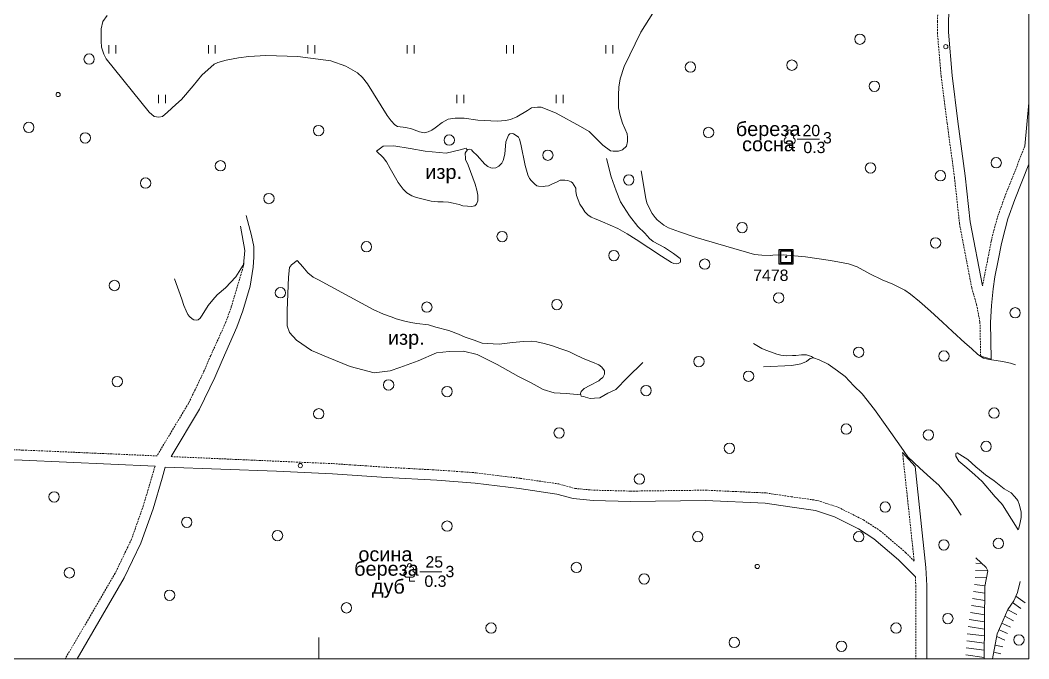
# Model space of a CAD drawing. Extents: x 1000 to 4000, y -5000 to -1000.
# Drawn here: x 3715.9 to 4000, y -4000 to -3820.1 of the extents above; entities that cross this region are included whole.
import ezdxf
from ezdxf.enums import TextEntityAlignment as Align

# ---------------------------------------------------------------- set-up
doc = ezdxf.new("R2010")
doc.units = 0
doc.header["$MEASUREMENT"] = 0
doc.linetypes.add('HIDDENX2', pattern=[0.75, 0.5, -0.25])
doc.layers.get('0').update_dxf_attribs({"linetype": 'CONTINUOUS'})
for name, color, linetype in [('1', 7, 'CONTINUOUS'), ('14', 7, 'CONTINUOUS'), ('17', 7, 'CONTINUOUS'), ('2', 7, 'CONTINUOUS'), ('24', 7, 'CONTINUOUS'), ('36', 7, 'CONTINUOUS'), ('40', 7, 'CONTINUOUS'), ('42', 7, 'CONTINUOUS')]:
    doc.layers.add(name, color=color, linetype=linetype)
doc.styles.add('ARIAL', font='')
doc.styles.get('ARIAL').set_extended_font_data('Arial Cyr')

# ---------------------------------------------------------------- blocks, each defined once
blk = doc.blocks.new('NULLNAME')
at = {"color": 0, "linetype": 'Continuous'}
for points in [[(2, 2), (-2, 2), (-2, 2), (-2, -2), (-2, -2), (2, -2), (2, -2), (2, 2)], [(1.6, 1.6), (-1.6, 1.6), (-1.6, 1.6), (-1.6, -1.6), (-1.6, -1.6), (1.6, -1.6), (1.6, -1.6), (1.6, 1.6)]]:
    blk.add_lwpolyline(points, close=True, dxfattribs=at)
at = {"color": 0}
blk.add_point((0, 0), dxfattribs=at)
blk.add_point((0, 0), dxfattribs=at)

msp = doc.modelspace()

# ---------------------------------------------------------------- linework, layer by layer
at = {"color": 253, "linetype": 'Continuous', "lineweight": 0}
for p, q in [((3932.61, -3856.01), (3932.61, -3854.93)), ((3932.61, -3856.01), (3934.11, -3856.01)), ((3825.52, -3978.12), (3825.52, -3977.04)), ((3825.52, -3978.12), (3827.02, -3978.12))]:
    msp.add_line(p, q, dxfattribs=at)
for points in [[(3740.87, -3829.49), (3740.87, -3827.14)], [(3742.82, -3827.14), (3742.82, -3829.49)], [(3768.87, -3829.49), (3768.87, -3827.14)], [(3770.82, -3827.14), (3770.82, -3829.49)], [(3796.87, -3829.49), (3796.87, -3827.14)], [(3798.82, -3827.14), (3798.82, -3829.49)], [(3824.87, -3829.49), (3824.87, -3827.14)], [(3826.82, -3827.14), (3826.82, -3829.49)], [(3852.87, -3829.49), (3852.87, -3827.14)], [(3854.82, -3827.14), (3854.82, -3829.49)], [(3880.87, -3829.49), (3880.87, -3827.14)], [(3882.82, -3827.14), (3882.82, -3829.49)], [(3754.87, -3843.49), (3754.87, -3841.14)], [(3756.82, -3841.14), (3756.82, -3843.49)], [(3838.87, -3843.49), (3838.87, -3841.14)], [(3840.82, -3841.14), (3840.82, -3843.49)], [(3866.87, -3843.49), (3866.87, -3841.14)], [(3868.82, -3841.14), (3868.82, -3843.49)], [(3931.92, -3854.93), (3933.29, -3854.93)], [(3824.83, -3977.04), (3826.19, -3977.04)]]:
    msp.add_lwpolyline(points, dxfattribs=at)
for centre, radius in [((3952.43, -3825.48), 1.46), ((3976.61, -3827.58), 0.6), ((3735.28, -3831.08), 1.46), ((3904.67, -3833.33), 1.46), ((3933.27, -3832.79), 1.46), ((3956.48, -3838.74), 1.46), ((3726.55, -3841.06), 0.6), ((3718.28, -3850.3), 1.46), ((3799.93, -3851.21), 1.46), ((3734.2, -3853.28), 1.46), ((3836.74, -3853.89), 1.46), ((3909.79, -3851.74), 1.46), ((3864.51, -3858.15), 1.46), ((3772.25, -3861.13), 1.46), ((3955.4, -3861.75), 1.46), ((3990.81, -3860.27), 1.46), ((3887.31, -3865.12), 1.46), ((3975.1, -3863.92), 1.46), ((3751.2, -3866), 1.46), ((3785.93, -3870.36), 1.46), ((3919.24, -3878.54), 1.46), ((3851.63, -3881.07), 1.46), ((3813.41, -3883.94), 1.46), ((3973.75, -3882.87), 1.46), ((3883.11, -3886.42), 1.46), ((3908.71, -3888.83), 1.46), ((3742.4, -3894.85), 1.46), ((3789.16, -3896.88), 1.46), ((3929.53, -3898.33), 1.46), ((3830.43, -3900.94), 1.46), ((3867.05, -3900.23), 1.46), ((3996.14, -3902.54), 1.46), ((3952.08, -3913.64), 1.46), ((3907.06, -3916.28), 1.46), ((3976.1, -3914.72), 1.46), ((3743.21, -3921.91), 1.46), ((3921.05, -3920.4), 1.46), ((3819.65, -3922.87), 1.46), ((3836.11, -3924.74), 1.46), ((3892.18, -3924.46), 1.46), ((3799.96, -3930.99), 1.46), ((3990.21, -3930.79), 1.46), ((3867.68, -3936.38), 1.46), ((3948.58, -3935.29), 1.46), ((3971.72, -3936.95), 1.46), ((3915.66, -3940.7), 1.46), ((3987.97, -3940.16), 1.46), ((3794.78, -3945.57), 0.6), ((3794.78, -3945.57), 0.6), ((3890.29, -3949.36), 1.46), ((3725.4, -3954.39), 1.46), ((3959.54, -3957.26), 1.46), ((3762.79, -3961.53), 1.46), ((3836.11, -3962.63), 1.46), ((3788.35, -3965.31), 1.46), ((3906.75, -3965.6), 1.46), ((3952.08, -3965.6), 1.46), ((3976.07, -3967.93), 1.46), ((3991.42, -3967.48), 1.46), ((3729.71, -3975.78), 1.46), ((3872.54, -3974.27), 1.46), ((3923.49, -3973.99), 0.6), ((3891.64, -3977.51), 1.46), ((3757.94, -3982.1), 1.46), ((3807.78, -3985.64), 1.46), ((3977.19, -3988.68), 1.46), ((3848.52, -3991.32), 1.46), ((3962.61, -3991.32), 1.46), ((3917.01, -3995.38), 1.46), ((3947.23, -3996.46), 1.46), ((3997.23, -3994.68), 1.46)]:
    msp.add_circle(centre, radius, dxfattribs=at)
for centre, radius, start, end in [((3932.17, -3852.67), 0.754, 88.1329, 226.6634), ((3932.61, -3851.56), 0.545, 90, 220.5003), ((3932.61, -3851.56), 0.545, 319.4997, 90), ((3933.05, -3852.67), 0.754, 313.3366, 91.8671), ((3931.93, -3854.05), 0.879, 108.3532, 269.3875), ((3933.29, -3854.05), 0.879, 269.6098, 71.6468), ((3825.08, -3974.78), 0.754, 88.1329, 226.6634), ((3825.52, -3973.67), 0.545, 90, 220.5003), ((3825.52, -3973.67), 0.545, 319.4997, 90), ((3825.95, -3974.78), 0.754, 313.3366, 91.8671), ((3824.84, -3976.16), 0.879, 108.3532, 269.3875), ((3826.2, -3976.16), 0.879, 269.6098, 71.6468)]:
    msp.add_arc(centre, radius, start, end, dxfattribs=at)
at = {"layer": '1', "color": 253, "linetype": 'Continuous', "lineweight": 0}
for p, q in [((4000, -4000), (4000, -3000)), ((3800, -4000), (3800, -3994.02)), ((3000, -4000), (4000, -4000))]:
    msp.add_line(p, q, dxfattribs=at)
at = {"layer": '14', "color": 253, "linetype": 'Continuous', "lineweight": 0}
for p, q in [((3816.22, -3857), (3818.13, -3855.61)), ((3818.13, -3855.61), (3821.15, -3855.48)), ((3821.15, -3855.48), (3825.75, -3856.27)), ((3825.75, -3856.27), (3829.95, -3857.05)), ((3829.95, -3857.05), (3835.86, -3857.58)), ((3835.86, -3857.58), (3839.8, -3856.66)), ((3839.8, -3856.66), (3841.51, -3856.14)), ((3841.51, -3856.14), (3841.76, -3856.8)), ((3791.77, -3889.75), (3791.45, -3892.48)), ((3792.3, -3889.01), (3791.77, -3889.75)), ((3793.88, -3887.83), (3792.3, -3889.01)), ((3791.45, -3892.48), (3791.03, -3901.92)), ((3791.03, -3901.92), (3791.03, -3906.22)), ((3791.03, -3906.22), (3791.77, -3908.11)), ((3791.77, -3908.11), (3793.66, -3910.21)), ((3793.66, -3910.21), (3797.97, -3913.15)), ((3797.97, -3913.15), (3802.59, -3915.14)), ((3802.59, -3915.14), (3808.79, -3917.66)), ((3828.02, -3916.08), (3833.17, -3913.78)), ((3833.17, -3913.78), (3836.74, -3913.46)), ((3836.74, -3913.46), (3840.79, -3913.33)), ((3840.79, -3913.33), (3844.58, -3914.28)), ((3844.58, -3914.28), (3850.25, -3917.11)), ((3808.79, -3917.66), (3815.62, -3919.44)), ((3820.04, -3918.92), (3822.77, -3917.97)), ((3822.77, -3917.97), (3828.02, -3916.08)), ((3850.25, -3917.11), (3856.24, -3920.47)), ((3815.62, -3919.44), (3820.04, -3918.92)), ((3856.24, -3920.47), (3859.81, -3922.26)), ((3859.81, -3922.26), (3863.18, -3924.14)), ((3863.18, -3924.14), (3866.33, -3925.09)), ((3866.33, -3925.09), (3869.69, -3925.3)), ((3869.69, -3925.3), (3873.81, -3925.64))]:
    msp.add_line(p, q, dxfattribs=at)
at = {"layer": '2', "color": 253, "linetype": 'Continuous', "lineweight": 0}
msp.add_circle((3931.61, -3886.78), 0.2, dxfattribs=at)
at = {"layer": '24', "color": 253, "linetype": 'HIDDENX2', "lineweight": 0}
for p, q in [((3974.64, -3812.59), (3974.25, -3820.37)), ((3974.25, -3820.37), (3974.25, -3823.67)), ((3974.25, -3823.67), (3975.3, -3835.99)), ((3975.3, -3835.99), (3976.99, -3849.09)), ((3976.99, -3849.09), (3979.05, -3864.37)), ((3998.88, -3855.58), (3993.31, -3869.64)), ((3979.05, -3864.37), (3980.47, -3877.34)), ((3993.31, -3869.64), (3991.3, -3875.19)), ((3991.3, -3875.19), (3990.46, -3878.21)), ((3980.47, -3877.34), (3983.91, -3895.52)), ((3990.46, -3878.21), (3989.4, -3882.36)), ((3989.4, -3882.36), (3988.47, -3887.28)), ((3776.86, -3895.73), (3778.68, -3889.62)), ((3778.68, -3889.62), (3778.74, -3889.04)), ((3988.47, -3887.28), (3986.94, -3894.94)), ((3983.91, -3895.52), (3985.29, -3900.2)), ((3775.33, -3900.89), (3776.86, -3895.73)), ((3773.73, -3905.34), (3775.33, -3900.89)), ((3985.29, -3900.2), (3986.23, -3905.15)), ((3769.52, -3914.61), (3773.73, -3905.34)), ((3986.23, -3905.15), (3986.44, -3914.8)), ((3769.52, -3914.61), (3767.49, -3919.32)), ((3767.49, -3919.32), (3763.3, -3928)), ((3763.3, -3928), (3754.37, -3942.84)), ((3689.85, -3940.4), (3716.5, -3941.2)), ((3716.5, -3941.2), (3754.37, -3942.84)), ((3758.38, -3943.04), (3803.99, -3945.03)), ((3964.43, -3941.92), (3967.71, -3972.46)), ((3753.86, -3945.72), (3750.55, -3956.88)), ((3803.99, -3945.03), (3819.21, -3946.06)), ((3819.21, -3946.06), (3833.4, -3946.83)), ((3833.4, -3946.83), (3844.32, -3947.61)), ((3844.32, -3947.61), (3856.81, -3949.17)), ((3856.81, -3949.17), (3867.59, -3950.75)), ((3867.59, -3950.75), (3872.15, -3952.02)), ((3872.15, -3952.02), (3877.47, -3952.5)), ((3877.47, -3952.5), (3887.81, -3952.76)), ((3887.81, -3952.76), (3908.98, -3952.5)), ((3908.98, -3952.5), (3925.97, -3953.29)), ((3925.97, -3953.29), (3933.07, -3954.34)), ((3933.07, -3954.34), (3940.54, -3955.41)), ((3750.55, -3956.88), (3747.22, -3966.32)), ((3940.54, -3955.41), (3946.39, -3957.36)), ((3946.39, -3957.36), (3953.42, -3960.88)), ((3953.42, -3960.88), (3958.1, -3963.91)), ((3747.22, -3966.32), (3742.63, -3975.88)), ((3958.1, -3963.91), (3965.29, -3970.04)), ((3965.29, -3970.04), (3967.71, -3972.46)), ((3742.63, -3975.88), (3728.54, -4000)), ((3968.04, -3976.88), (3968.16, -3979.45)), ((3968.16, -3979.45), (3968.16, -4000))]:
    msp.add_line(p, q, dxfattribs=at)
at = {"layer": '24', "color": 253, "linetype": 'Continuous', "lineweight": 0}
for p, q in [((3977.72, -3812.7), (3977.33, -3820.44)), ((3977.33, -3820.44), (3977.33, -3823.54)), ((3977.33, -3823.54), (3978.36, -3835.66)), ((3978.36, -3835.66), (3980.04, -3848.69)), ((3998.88, -3855.58), (4000, -3843.39)), ((3980.04, -3848.69), (3982.1, -3863.99)), ((4000, -3860.69), (3996.05, -3870.67)), ((3982.1, -3863.99), (3983.52, -3876.89)), ((3996.05, -3870.67), (3994.09, -3876.08)), ((3781.01, -3880.8), (3779.56, -3875.17)), ((3779.13, -3884.98), (3777.9, -3878.16)), ((3983.52, -3876.89), (3986.94, -3894.94)), ((3994.09, -3876.08), (3993.29, -3878.96)), ((3781.66, -3883.9), (3781.01, -3880.8)), ((3993.29, -3878.96), (3992.26, -3883)), ((3781.66, -3886.86), (3781.66, -3883.9)), ((3992.26, -3883), (3991.34, -3887.83)), ((3778.74, -3889.04), (3779.13, -3884.98)), ((3781.53, -3889.7), (3781.66, -3886.86)), ((3780.63, -3894.99), (3781.53, -3889.7)), ((3991.34, -3887.83), (3990.42, -3892.44)), ((3990.42, -3892.44), (3989.96, -3895.78)), ((3778.57, -3901.95), (3780.63, -3894.99)), ((3989.96, -3895.78), (3989.5, -3900.51)), ((3989.5, -3900.51), (3989.16, -3905.23)), ((3776.89, -3906.6), (3778.57, -3901.95)), ((3772.76, -3916.01), (3776.89, -3906.6)), ((3989.16, -3905.23), (3989.39, -3915.64)), ((3989.39, -3915.64), (3986.44, -3914.8)), ((3772.76, -3916.01), (3770.7, -3920.79)), ((3770.7, -3920.79), (3766.41, -3929.68)), ((3766.41, -3929.68), (3758.38, -3943.04)), ((3689.76, -3943.29), (3716.39, -3944.09)), ((3964.43, -3941.92), (3967.97, -3945.79)), ((3716.39, -3944.09), (3753.86, -3945.72)), ((3756.66, -3946.04), (3755.86, -3949.13)), ((3756.66, -3946.04), (3788.1, -3947.14)), ((3967.97, -3945.79), (3971.03, -3974.31)), ((3755.86, -3949.13), (3753.3, -3957.77)), ((3788.1, -3947.14), (3803.82, -3947.91)), ((3803.82, -3947.91), (3819.03, -3948.94)), ((3819.03, -3948.94), (3833.21, -3949.72)), ((3833.21, -3949.72), (3844.04, -3950.49)), ((3844.04, -3950.49), (3856.42, -3952.04)), ((3856.42, -3952.04), (3866.99, -3953.59)), ((3866.99, -3953.59), (3871.63, -3954.88)), ((3871.63, -3954.88), (3877.3, -3955.39)), ((3753.3, -3957.77), (3749.89, -3967.43)), ((3877.3, -3955.39), (3887.79, -3955.65)), ((3887.79, -3955.65), (3908.93, -3955.39)), ((3908.93, -3955.39), (3925.69, -3956.17)), ((3925.69, -3956.17), (3932.65, -3957.2)), ((3932.65, -3957.2), (3939.87, -3958.23)), ((3939.87, -3958.23), (3945.28, -3960.04)), ((3945.28, -3960.04), (3951.99, -3963.39)), ((3951.99, -3963.39), (3956.37, -3966.23)), ((3956.37, -3966.23), (3963.33, -3972.16)), ((3749.89, -3967.43), (3745.18, -3977.23)), ((3963.33, -3972.16), (3968.04, -3976.88)), ((3971.03, -3974.31), (3971.26, -3979.38)), ((3745.18, -3977.23), (3731.89, -4000)), ((3971.26, -3979.38), (3971.26, -4000))]:
    msp.add_line(p, q, dxfattribs=at)
at = {"layer": '36', "color": 253, "linetype": 'Continuous', "lineweight": 0}
for p, q in [((3853.02, -3853.41), (3853.43, -3852.48)), ((3853.43, -3852.48), (3853.83, -3852.14)), ((3853.83, -3852.14), (3854.47, -3852.02)), ((3854.47, -3852.02), (3854.81, -3852.14)), ((3854.81, -3852.14), (3855.61, -3852.57)), ((3855.61, -3852.57), (3856.24, -3853.03)), ((3852.39, -3857.87), (3852.67, -3854.34)), ((3852.67, -3854.34), (3853.02, -3853.41)), ((3856.24, -3853.03), (3856.53, -3853.61)), ((3856.53, -3853.61), (3856.94, -3855.06)), ((3856.94, -3855.06), (3858.15, -3861.03)), ((3816.22, -3857), (3818.13, -3858.8)), ((3841.18, -3858.04), (3841.24, -3857.58)), ((3841.29, -3858.57), (3841.18, -3858.04)), ((3841.24, -3857.58), (3841.53, -3857.06)), ((3841.35, -3859.32), (3841.29, -3858.57)), ((3841.53, -3857.06), (3841.99, -3856.54)), ((3841.99, -3856.54), (3842.33, -3856.48)), ((3842.33, -3856.48), (3842.97, -3856.65)), ((3842.97, -3856.65), (3843.37, -3857.06)), ((3843.37, -3857.06), (3844.59, -3858.22)), ((3844.59, -3858.22), (3846.72, -3860.65)), ((3851.92, -3859.61), (3852.39, -3857.87)), ((3818.13, -3858.8), (3819.05, -3860.01)), ((3819.05, -3860.01), (3820.09, -3861.87)), ((3842.05, -3861), (3841.35, -3859.32)), ((3844.07, -3866.32), (3842.05, -3861)), ((3846.72, -3860.65), (3847.59, -3861.29)), ((3847.59, -3861.29), (3848.4, -3861.69)), ((3849.84, -3861.69), (3850.71, -3861.23)), ((3850.71, -3861.23), (3851.58, -3860.36)), ((3851.58, -3860.36), (3851.92, -3859.61)), ((3858.15, -3861.03), (3858.84, -3863.7)), ((3882.37, -3864.28), (3880.99, -3859.12)), ((3820.09, -3861.87), (3822.34, -3865.8)), ((3848.4, -3861.69), (3848.92, -3861.81)), ((3848.92, -3861.81), (3849.84, -3861.69)), ((3858.84, -3863.7), (3859.36, -3864.74)), ((3883.76, -3868.2), (3882.37, -3864.28)), ((3890.81, -3862.54), (3892.14, -3870.3)), ((3822.34, -3865.8), (3823.73, -3867.72)), ((3844.53, -3868), (3844.07, -3866.32)), ((3859.36, -3864.74), (3859.94, -3865.38)), ((3859.94, -3865.38), (3860.81, -3866.3)), ((3860.81, -3866.3), (3861.44, -3866.77)), ((3861.44, -3866.77), (3861.91, -3866.88)), ((3861.91, -3866.88), (3863.29, -3866.94)), ((3863.29, -3866.94), (3863.75, -3866.88)), ((3863.75, -3866.88), (3864.68, -3866.77)), ((3864.68, -3866.77), (3865.43, -3866.36)), ((3865.43, -3866.36), (3866.47, -3865.96)), ((3866.47, -3865.96), (3867.16, -3865.61)), ((3867.16, -3865.61), (3867.97, -3865.2)), ((3867.97, -3865.2), (3868.66, -3865.14)), ((3868.66, -3865.14), (3869.3, -3865.14)), ((3869.3, -3865.14), (3870.17, -3865.26)), ((3870.17, -3865.26), (3871.03, -3865.61)), ((3871.03, -3865.61), (3871.44, -3865.96)), ((3871.44, -3865.96), (3871.9, -3866.71)), ((3871.9, -3866.71), (3872.36, -3867.46)), ((3823.73, -3867.72), (3824.77, -3868.76)), ((3824.77, -3868.76), (3826.16, -3869.57)), ((3826.16, -3869.57), (3827.49, -3870.03)), ((3827.49, -3870.03), (3831.65, -3871.07)), ((3844.76, -3869.39), (3844.53, -3868)), ((3844.76, -3870.26), (3844.76, -3869.39)), ((3872.36, -3867.46), (3872.36, -3868.27)), ((3872.36, -3868.27), (3872.58, -3869.48)), ((3872.58, -3869.48), (3873.51, -3871.91)), ((3884.97, -3871.33), (3883.76, -3868.2)), ((3831.65, -3871.07), (3833.49, -3871.3)), ((3833.49, -3871.3), (3835.05, -3871.3)), ((3835.05, -3871.3), (3836.56, -3871.36)), ((3836.56, -3871.36), (3837.83, -3871.65)), ((3837.83, -3871.65), (3839.5, -3872.06)), ((3839.5, -3872.06), (3840.54, -3872.41)), ((3840.54, -3872.41), (3841.87, -3872.52)), ((3841.87, -3872.52), (3843.03, -3872.64)), ((3843.03, -3872.64), (3843.89, -3872.41)), ((3843.89, -3872.41), (3844.41, -3871.94)), ((3844.41, -3871.94), (3844.82, -3870.96)), ((3844.82, -3870.96), (3844.76, -3870.26)), ((3873.51, -3871.91), (3874.32, -3873.19)), ((3885.84, -3872.6), (3884.97, -3871.33)), ((3887.51, -3875.21), (3885.84, -3872.6)), ((3892.14, -3870.3), (3892.42, -3871.58)), ((3892.42, -3871.58), (3893.12, -3873.14)), ((3874.32, -3873.19), (3874.95, -3874.11)), ((3874.95, -3874.11), (3875.76, -3874.93)), ((3875.76, -3874.93), (3876.74, -3875.56)), ((3876.74, -3875.56), (3877.61, -3875.97)), ((3889.88, -3878.22), (3887.51, -3875.21)), ((3893.12, -3873.14), (3893.93, -3874.53)), ((3893.93, -3874.53), (3894.74, -3875.69)), ((3894.74, -3875.69), (3895.31, -3876.33)), ((3877.61, -3875.97), (3879.86, -3876.95)), ((3879.86, -3876.95), (3884.19, -3878.75)), ((3891.84, -3880.12), (3889.88, -3878.22)), ((3895.31, -3876.33), (3897.16, -3877.89)), ((3897.16, -3877.89), (3898.49, -3878.59)), ((3884.19, -3878.75), (3886.87, -3880.29)), ((3886.87, -3880.29), (3889.35, -3881.91)), ((3893.11, -3881.57), (3891.84, -3880.12)), ((3898.49, -3878.59), (3901.55, -3879.75)), ((3901.55, -3879.75), (3906.27, -3881.29)), ((3906.27, -3881.29), (3916.9, -3884.42)), ((3889.35, -3881.91), (3896.51, -3886.55)), ((3894.15, -3882.43), (3893.11, -3881.57)), ((3897.38, -3884.11), (3894.15, -3882.43)), ((3894.15, -3882.43), (3894.15, -3882.43)), ((3899.87, -3885.8), (3897.38, -3884.11)), ((3896.51, -3886.55), (3899.35, -3888.34)), ((3901.02, -3886.72), (3899.87, -3885.8)), ((3901.77, -3887.24), (3901.02, -3886.72)), ((3916.9, -3884.42), (3921.12, -3885.64)), ((3921.12, -3885.64), (3922.68, -3886.1)), ((3922.68, -3886.1), (3924.82, -3886.28)), ((3924.82, -3886.28), (3927.13, -3886.39)), ((3927.13, -3886.39), (3927.84, -3886.33)), ((3927.84, -3886.33), (3930.78, -3886.22)), ((3930.78, -3886.22), (3937.09, -3886.76)), ((3937.09, -3886.76), (3944.15, -3887.85)), ((3778.96, -3888.69), (3776.63, -3892.37)), ((3795.49, -3889.57), (3793.88, -3887.83)), ((3796.88, -3891.3), (3795.49, -3889.57)), ((3899.35, -3888.34), (3900.04, -3888.69)), ((3900.04, -3888.69), (3900.85, -3888.75)), ((3900.85, -3888.75), (3901.25, -3888.69)), ((3901.25, -3888.69), (3901.77, -3888.34)), ((3901.89, -3887.59), (3901.77, -3887.24)), ((3901.77, -3888.34), (3901.89, -3888.05)), ((3901.89, -3888.05), (3901.89, -3887.59)), ((3944.15, -3887.85), (3949.16, -3888.72)), ((3949.16, -3888.72), (3951.64, -3889.57)), ((3951.64, -3889.57), (3955.17, -3891.6)), ((3776.63, -3892.37), (3773.74, -3895.49)), ((3798.38, -3892.46), (3796.88, -3891.3)), ((3799.88, -3893.27), (3798.38, -3892.46)), ((3955.17, -3891.6), (3958.64, -3893.22)), ((3761.39, -3898.73), (3759.32, -3892.95)), ((3773.74, -3895.49), (3771.32, -3897.46)), ((3815.34, -3901.6), (3799.88, -3893.27)), ((3958.64, -3893.22), (3961.67, -3894.48)), ((3961.67, -3894.48), (3965.08, -3896.16)), ((3771.32, -3897.46), (3770.16, -3898.84)), ((3965.08, -3896.16), (3966.64, -3897.32)), ((3966.64, -3897.32), (3969.24, -3899.4)), ((3761.97, -3900.47), (3761.39, -3898.73)), ((3762.66, -3901.97), (3761.97, -3900.47)), ((3768.78, -3900.47), (3767.16, -3903.24)), ((3770.16, -3898.84), (3768.78, -3900.47)), ((3969.24, -3899.4), (3972.3, -3902.07)), ((3763.13, -3903.01), (3762.66, -3901.97)), ((3763.59, -3903.59), (3763.13, -3903.01)), ((3764.28, -3904.28), (3763.59, -3903.59)), ((3766.59, -3904.05), (3766.01, -3904.51)), ((3767.16, -3903.24), (3766.59, -3904.05)), ((3818.22, -3902.88), (3815.34, -3901.6)), ((3820.65, -3903.8), (3818.22, -3902.88)), ((3821.8, -3904.27), (3820.65, -3903.8)), ((3972.3, -3902.07), (3975.65, -3905.14)), ((3764.74, -3904.51), (3764.28, -3904.28)), ((3765.55, -3904.63), (3764.74, -3904.51)), ((3766.01, -3904.51), (3765.55, -3904.63)), ((3823.88, -3904.84), (3821.8, -3904.27)), ((3825.95, -3905.31), (3823.88, -3904.84)), ((3827.57, -3905.54), (3825.95, -3905.31)), ((3830.92, -3905.89), (3827.57, -3905.54)), ((3832.99, -3906.58), (3830.92, -3905.89)), ((3836.57, -3907.51), (3832.99, -3906.58)), ((3975.65, -3905.14), (3978.47, -3907.84)), ((3839.34, -3908.55), (3836.57, -3907.51)), ((3841.19, -3909.36), (3839.34, -3908.55)), ((3843.72, -3910.28), (3841.19, -3909.36)), ((3978.47, -3907.84), (3981.99, -3910.97)), ((3846.03, -3911.09), (3843.72, -3910.28)), ((3847.42, -3911.21), (3846.03, -3911.09)), ((3850.76, -3911.33), (3847.42, -3911.21)), ((3854.57, -3910.86), (3850.76, -3911.33)), ((3857.69, -3910.63), (3854.57, -3910.86)), ((3859.76, -3910.52), (3857.69, -3910.63)), ((3861.38, -3910.75), (3859.76, -3910.52)), ((3863.46, -3911.21), (3861.38, -3910.75)), ((3865.53, -3911.79), (3863.46, -3911.21)), ((3868.19, -3912.72), (3865.53, -3911.79)), ((3924.83, -3912.6), (3922.41, -3911.15)), ((3925.87, -3913.06), (3924.83, -3912.6)), ((3981.99, -3910.97), (3983.89, -3912.59)), ((3983.89, -3912.59), (3985.68, -3914.32)), ((3870.38, -3913.41), (3868.19, -3912.72)), ((3872.69, -3914.57), (3870.38, -3913.41)), ((3874.88, -3915.61), (3872.69, -3914.57)), ((3927.2, -3913.52), (3925.87, -3913.06)), ((3928.99, -3914.22), (3927.2, -3913.52)), ((3930.14, -3914.45), (3928.99, -3914.22)), ((3931.87, -3914.68), (3930.14, -3914.45)), ((3933.43, -3914.57), (3931.87, -3914.68)), ((3934.41, -3914.57), (3933.43, -3914.57)), ((3935.97, -3914.34), (3934.41, -3914.57)), ((3937.35, -3914.34), (3935.97, -3914.34)), ((3938.74, -3914.86), (3937.35, -3914.34)), ((3937.35, -3916.24), (3938.39, -3915.44)), ((3938.39, -3915.44), (3939.3, -3915.19)), ((3939.3, -3915.19), (3938.74, -3914.86)), ((3940.91, -3915.77), (3939.3, -3915.19)), ((3985.68, -3914.32), (3987.23, -3915.31)), ((3987.23, -3915.31), (3988.07, -3915.55)), ((3877.07, -3916.42), (3874.88, -3915.61)), ((3878.89, -3917.19), (3877.07, -3916.42)), ((3879.69, -3917.89), (3878.89, -3917.19)), ((3880.5, -3918.93), (3879.69, -3917.89)), ((3891.23, -3916.5), (3886.96, -3920.78)), ((3925.24, -3917.75), (3933.2, -3917.41)), ((3933.2, -3917.41), (3935.74, -3916.94)), ((3935.74, -3916.94), (3937.35, -3916.24)), ((3943.45, -3917.05), (3940.91, -3915.77)), ((3946.11, -3918.9), (3943.45, -3917.05)), ((3988.07, -3915.55), (3988.83, -3915.66)), ((3988.83, -3915.66), (3990.14, -3915.88)), ((3990.14, -3915.88), (3991.98, -3916.13)), ((3991.98, -3916.13), (3993.49, -3916.42)), ((3993.49, -3916.42), (3994.87, -3916.77)), ((3994.87, -3916.77), (3996.2, -3917.17)), ((3879.35, -3921.24), (3880.04, -3920.78)), ((3880.04, -3920.78), (3880.5, -3919.85)), ((3880.5, -3919.85), (3880.5, -3918.93)), ((3886.96, -3920.78), (3883.62, -3924.14)), ((3948.3, -3920.52), (3946.11, -3918.9)), ((3950.73, -3923.07), (3948.3, -3920.52)), ((3874.39, -3924.25), (3874.73, -3923.9)), ((3874.73, -3923.9), (3876.35, -3922.98)), ((3876.35, -3922.98), (3878.89, -3921.7)), ((3878.89, -3921.7), (3879.35, -3921.24)), ((3953.03, -3925.38), (3950.73, -3923.07)), ((3873.69, -3925.29), (3873.92, -3924.71)), ((3873.92, -3925.99), (3873.69, -3925.29)), ((3873.92, -3924.71), (3874.39, -3924.25)), ((3874.62, -3926.1), (3873.92, -3925.99)), ((3875.08, -3926.34), (3874.62, -3926.1)), ((3876.46, -3926.68), (3875.08, -3926.34)), ((3877.62, -3926.57), (3876.46, -3926.68)), ((3879.12, -3926.45), (3877.62, -3926.57)), ((3881.43, -3925.18), (3879.12, -3926.45)), ((3883.62, -3924.14), (3881.43, -3925.18)), ((3956.5, -3929.78), (3953.03, -3925.38)), ((3959.96, -3934.64), (3956.5, -3929.78)), ((3964, -3940.43), (3959.96, -3934.64)), ((3965.96, -3943.09), (3964, -3940.43)), ((3969.31, -3946.34), (3965.96, -3943.09)), ((3979.8, -3942.02), (3979.45, -3942.14)), ((3979.45, -3942.14), (3979.45, -3942.95)), ((3979.45, -3942.95), (3980.26, -3944.34)), ((3982.8, -3943.88), (3979.8, -3942.02)), ((3985.11, -3945.96), (3982.8, -3943.88)), ((3972.31, -3949), (3969.31, -3946.34)), ((3980.26, -3944.34), (3982.57, -3946.19)), ((3982.57, -3946.19), (3984.76, -3948.16)), ((3986.09, -3946.78), (3985.11, -3945.96)), ((3974.62, -3951.08), (3972.31, -3949)), ((3984.76, -3948.16), (3986.84, -3950.01)), ((3987.76, -3948.16), (3986.09, -3946.78)), ((3990.19, -3949.9), (3987.76, -3948.16)), ((3976.46, -3953.28), (3974.62, -3951.08)), ((3986.84, -3950.01), (3990.53, -3954.41)), ((3993.07, -3952.1), (3990.19, -3949.9)), ((3995.03, -3953.26), (3993.07, -3952.1)), ((3978.08, -3955.25), (3976.46, -3953.28)), ((3980.96, -3959.53), (3978.08, -3955.25)), ((3990.53, -3954.41), (3992.21, -3956.19)), ((3996.07, -3954.41), (3995.03, -3953.26)), ((3996.88, -3955.45), (3996.07, -3954.41)), ((3992.21, -3956.19), (3992.61, -3956.61)), ((3992.61, -3956.61), (3995.15, -3960.66)), ((3997.34, -3956.73), (3996.88, -3955.45)), ((3997.8, -3958.7), (3997.34, -3956.73)), ((3995.15, -3960.66), (3996.76, -3963.21)), ((3997.46, -3962.05), (3997.8, -3960.2)), ((3997.8, -3960.2), (3997.8, -3958.7)), ((3996.76, -3963.21), (3997, -3963.67)), ((3997, -3963.67), (3997.11, -3963.44)), ((3997.11, -3963.44), (3997.46, -3962.05)), ((3985.11, -3971.52), (3988, -3974.3)), ((3988.46, -3975.22), (3984.97, -3975.08)), ((3986.81, -3973.15), (3985.05, -3973.08)), ((3988, -3974.3), (3988.46, -3975.22)), ((3988.09, -3977.21), (3984.89, -3977.08)), ((3988.46, -3975.22), (3987.65, -3979.62)), ((3987.68, -3979.46), (3984.65, -3979.06)), ((3987.65, -3979.62), (3987.43, -4000)), ((3996.77, -3981.35), (3997.58, -3978.23)), ((3987.61, -3983.55), (3984.13, -3983.03)), ((3987.63, -3981.47), (3984.39, -3981.05)), ((3994.11, -3986.1), (3995.73, -3983.67)), ((3995.73, -3983.67), (3996.77, -3981.35)), ((3996.34, -3982.31), (3998.94, -3984.24)), ((3987.59, -3985.57), (3983.83, -3985.01)), ((3992.15, -3990.61), (3994.11, -3986.1)), ((3994.08, -3986.18), (3996.64, -3987.5)), ((3995.43, -3984.12), (3997.75, -3985.85)), ((3987.55, -3989.61), (3983.24, -3988.96)), ((3987.57, -3987.59), (3983.54, -3986.99)), ((3993.28, -3988.02), (3995.72, -3989.28)), ((3987.52, -3991.62), (3982.95, -3990.94)), ((3991.11, -3992.92), (3992.15, -3990.61)), ((3991.61, -3991.82), (3994.02, -3992.89)), ((3992.42, -3989.99), (3994.83, -3991.07)), ((3987.48, -3995.56), (3982.52, -3994.92)), ((3987.5, -3993.54), (3982.67, -3992.92)), ((3989.79, -4000), (3991.11, -3992.92)), ((3990.96, -3993.72), (3993.2, -3994.72)), ((3987.46, -3997.57), (3982.36, -3996.92)), ((3990.51, -3996.13), (3992.66, -3996.64)), ((3987.44, -3999.59), (3982.21, -3998.91)), ((3990.14, -3998.1), (3992.16, -3998.58))]:
    msp.add_line(p, q, dxfattribs=at)
at = {"layer": '40', "color": 253, "linetype": 'Continuous', "lineweight": 0}
for p, q in [((3739.17, -3820.51), (3740.33, -3818.84)), ((3895.2, -3816.39), (3890.69, -3823.48)), ((3738.66, -3822.58), (3739.17, -3820.51)), ((3738.66, -3826.06), (3738.66, -3822.58)), ((3890.69, -3823.48), (3886.05, -3833.16)), ((3738.78, -3827.74), (3738.66, -3826.06)), ((3739.43, -3829.68), (3738.78, -3827.74)), ((3740.07, -3830.97), (3739.43, -3829.68)), ((3785.08, -3830.06), (3780.31, -3830.32)), ((3794.07, -3830.32), (3785.08, -3830.06)), ((3752.2, -3846.06), (3740.07, -3830.97)), ((3770.51, -3832.51), (3767.03, -3835.61)), ((3771.54, -3832), (3770.51, -3832.51)), ((3773.86, -3831.35), (3771.54, -3832)), ((3777.34, -3830.71), (3773.86, -3831.35)), ((3780.31, -3830.32), (3777.34, -3830.71)), ((3803.36, -3831.61), (3794.07, -3830.32)), ((3807.61, -3833.03), (3803.36, -3831.61)), ((3810.84, -3834.97), (3807.61, -3833.03)), ((3767.03, -3835.61), (3764.58, -3838.58)), ((3812.26, -3836.26), (3810.84, -3834.97)), ((3886.05, -3833.16), (3884.89, -3836.64)), ((3764.58, -3838.58), (3761.35, -3842.45)), ((3813.67, -3838.06), (3812.26, -3836.26)), ((3819.22, -3846.97), (3813.67, -3838.06)), ((3884.89, -3836.64), (3884.5, -3838.97)), ((3884.5, -3838.97), (3884.37, -3841.16)), ((3884.37, -3841.16), (3884.37, -3844.77)), ((3759.68, -3843.87), (3757.36, -3846.06)), ((3761.35, -3842.45), (3759.68, -3843.87)), ((3753.61, -3847.22), (3752.2, -3846.06)), ((3754.91, -3847.48), (3753.61, -3847.22)), ((3755.94, -3847.22), (3754.91, -3847.48)), ((3757.36, -3846.06), (3755.94, -3847.22)), ((3820.38, -3848.51), (3819.22, -3846.97)), ((3858.74, -3845.56), (3855.78, -3847.36)), ((3859.91, -3844.78), (3858.74, -3845.56)), ((3861.58, -3844.66), (3859.91, -3844.78)), ((3862.61, -3844.66), (3861.58, -3844.66)), ((3864.29, -3845.3), (3862.61, -3844.66)), ((3866.87, -3846.33), (3864.29, -3845.3)), ((3873.7, -3850.07), (3866.87, -3846.33)), ((3884.37, -3844.77), (3884.89, -3846.97)), ((3884.89, -3846.97), (3885.53, -3849.16)), ((3821.41, -3849.55), (3820.38, -3848.51)), ((3822.18, -3850.06), (3821.41, -3849.55)), ((3824.51, -3850.32), (3822.18, -3850.06)), ((3834.76, -3848.91), (3832.76, -3850.45)), ((3836.43, -3848.01), (3834.76, -3848.91)), ((3838.37, -3847.75), (3836.43, -3848.01)), ((3840.95, -3847.75), (3838.37, -3847.75)), ((3844.82, -3848.27), (3840.95, -3847.75)), ((3850.36, -3848.53), (3844.82, -3848.27)), ((3852.55, -3848.4), (3850.36, -3848.53)), ((3853.97, -3848.14), (3852.55, -3848.4)), ((3855.78, -3847.36), (3853.97, -3848.14)), ((3876.12, -3851.48), (3873.7, -3850.07)), ((3885.53, -3849.16), (3886.82, -3852.13)), ((3826.05, -3850.71), (3824.51, -3850.32)), ((3828.38, -3851.61), (3826.05, -3850.71)), ((3829.66, -3851.87), (3828.38, -3851.61)), ((3830.82, -3851.61), (3829.66, -3851.87)), ((3831.86, -3851.09), (3830.82, -3851.61)), ((3832.76, -3850.45), (3831.86, -3851.09)), ((3879.99, -3855.36), (3876.12, -3851.48)), ((3886.82, -3852.13), (3886.95, -3853.03)), ((3882.18, -3856.9), (3879.99, -3855.36)), ((3886.69, -3855.61), (3885.53, -3856.64)), ((3886.95, -3854.32), (3886.69, -3855.61)), ((3886.95, -3853.03), (3886.95, -3854.32)), ((3882.95, -3857.03), (3882.18, -3856.9)), ((3884.37, -3857.03), (3882.95, -3857.03)), ((3885.53, -3856.64), (3884.37, -3857.03))]:
    msp.add_line(p, q, dxfattribs=at)
at = {"layer": '42', "color": 253, "linetype": 'Continuous', "lineweight": 0}
for p, q in [((3934.78, -3853.65), (3941.02, -3853.65)), ((3828.42, -3975.54), (3834.67, -3975.54))]:
    msp.add_line(p, q, dxfattribs=at)

# ---------------------------------------------------------------- block references
at = {"layer": '2', "color": 253, "lineweight": 0}
msp.add_blockref('NULLNAME', (3931.61, -3886.78), dxfattribs=at)

# ---------------------------------------------------------------- texts
at = {"layer": '17', "color": 253, "lineweight": 0, "style": 'ARIAL'}
for p in [(3835.15, -3862.84), (3824.63, -3909.54)]:
    msp.add_text('изр.', height=4, dxfattribs=at).set_placement(p, align=Align.MIDDLE_CENTER)
at = {"layer": '2', "color": 253, "lineweight": 0, "style": 'ARIAL'}
msp.add_text('7478', height=3.2, dxfattribs=at).set_placement((3927.32, -3891.96), align=Align.MIDDLE_CENTER)
at = {"layer": '42', "color": 253, "lineweight": 0, "style": 'ARIAL'}
for s, height, p in [('береза', 4, (3926.56, -3850.75)), ('20', 3.2, (3938.73, -3851.2)), ('3', 3.2, (3943.26, -3853.24)), ('сосна', 4, (3926.67, -3855.04)), ('0.3', 3.2, (3939.6, -3855.96)), ('осина', 4, (3818.74, -3970.51)), ('25', 3.2, (3832.51, -3972.69)), ('береза', 4, (3819.04, -3974.59)), ('3', 3.2, (3836.91, -3975.41)), ('дуб', 4, (3819.58, -3979.63)), ('0.3', 3.2, (3832.84, -3978.13))]:
    msp.add_text(s, height=height, dxfattribs=at).set_placement(p, align=Align.MIDDLE_CENTER)

doc.saveas('drawing.dxf')
